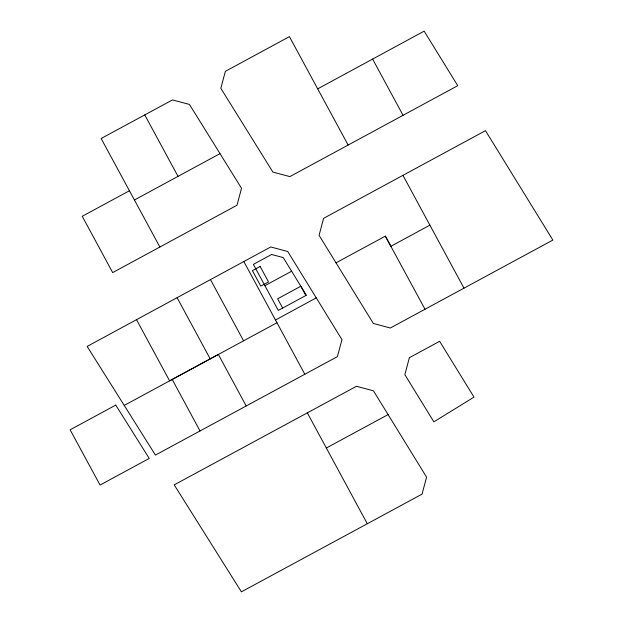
<?xml version="1.0" encoding="UTF-8"?>
<svg xmlns="http://www.w3.org/2000/svg" width="623" height="623" viewBox="0 0 623 623"><rect width="100%" height="100%" fill="white"/><g stroke="black" fill="none" stroke-linecap="round" stroke-linejoin="round"><path stroke-width="0.93" d="M317.707 88.84L424.154 31.15L457.749 85.678L289.882 176.613L272.89 172.073L220.83 88.318L225.37 71.326L289.422 36.64L348.14 145.058M134.428 199.983L220.012 153.632M243.834 261.528L87.15 346.419L155.431 455.078L337.409 356.621L341.949 339.628L287.74 251.505L270.748 246.965L243.834 261.528L304.834 374.244M402.949 175.343L485.473 130.666L552.874 240.073L390.317 328.017L373.325 323.446L319.077 235.323L323.617 218.33L402.949 175.343L463.979 288.161M264.915 285.684L291.611 271.223M429.893 225.16L390.847 246.303L385.357 236.133L335.999 262.836M275.498 319.996L316.266 297.872M276.978 322.737L169.612 380.855L136.507 319.677M124.226 405.409L218.362 354.464L246.194 405.97M129.436 190.755L82.228 216.29L112.677 272.586L237.013 205.247L241.514 188.255L189.447 104.423L172.462 99.921L101.144 138.501L159.885 247.012M326.335 448.007L388.098 414.591L426.584 477.14L422.044 494.132L241.405 591.85L174.214 484.873L356.473 386.276L373.465 390.847L388.098 414.591M385.357 236.133L425.003 309.234M372.616 59.068L403.05 115.294M305.87 295.512L300.839 286.23L277.64 298.791L282.671 308.074M307.326 412.862L367.305 523.741M144.754 114.912L178.022 176.371M210.481 279.61L243.585 340.82M177.103 297.693L210.208 358.871M172.205 379.446L200.03 430.952M409.381 357.672L404.849 374.664L433.865 421.841L474.002 397.124L439.643 341.311L409.381 357.672M271.636 254.488L253.374 264.378L278.317 310.425L306.384 295.232L283.216 257.579L271.636 254.488M260.134 266.457L252.401 270.639L260.772 286.113L268.505 281.923L260.134 266.457M115.753 405.09L70.126 429.823L100.062 485.052L149.24 458.427L115.753 405.09"/></g></svg>
